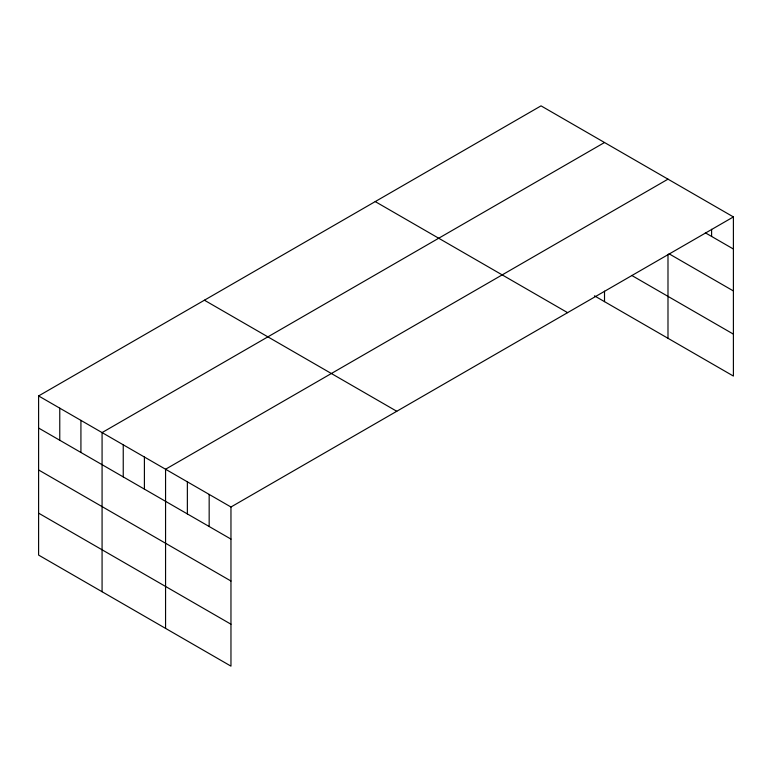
<?xml version="1.0" encoding="UTF-8"?>
<svg xmlns="http://www.w3.org/2000/svg" width="772" height="772" viewBox="0 0 772 772"><rect width="100%" height="100%" fill="white"/><g stroke="black" fill="none" stroke-linecap="round" stroke-linejoin="round"><path stroke-width="1.16" d="M38.6 395.94L230.963 507.001L230.963 666.139L38.6 555.078L38.6 395.94L541.037 105.861L733.4 216.922L733.4 376.06L594.44 295.83M604.515 142.511L102.078 432.59L102.078 591.728M667.992 179.162L165.565 469.241L165.565 628.379M230.963 507.001L733.4 216.922M705.367 232.835L733.4 249.018M669.034 253.785L733.4 290.947M631.718 275.43L733.4 334.131M375.231 201.589L567.594 312.65M204.406 300.212L396.769 411.273M38.6 428.035L230.963 539.097M38.6 469.955L230.963 581.017M38.6 513.148L230.963 624.21M711.601 229.303L711.601 236.435M667.992 254.384L667.992 338.3M604.515 291.169L604.515 301.649M209.164 494.418L209.164 526.514M187.364 481.825L187.364 513.92M144.403 457.024L144.403 489.12M123.24 444.807L123.24 476.903M80.925 420.373L80.925 452.469M59.762 408.156L59.762 440.252"/></g></svg>
